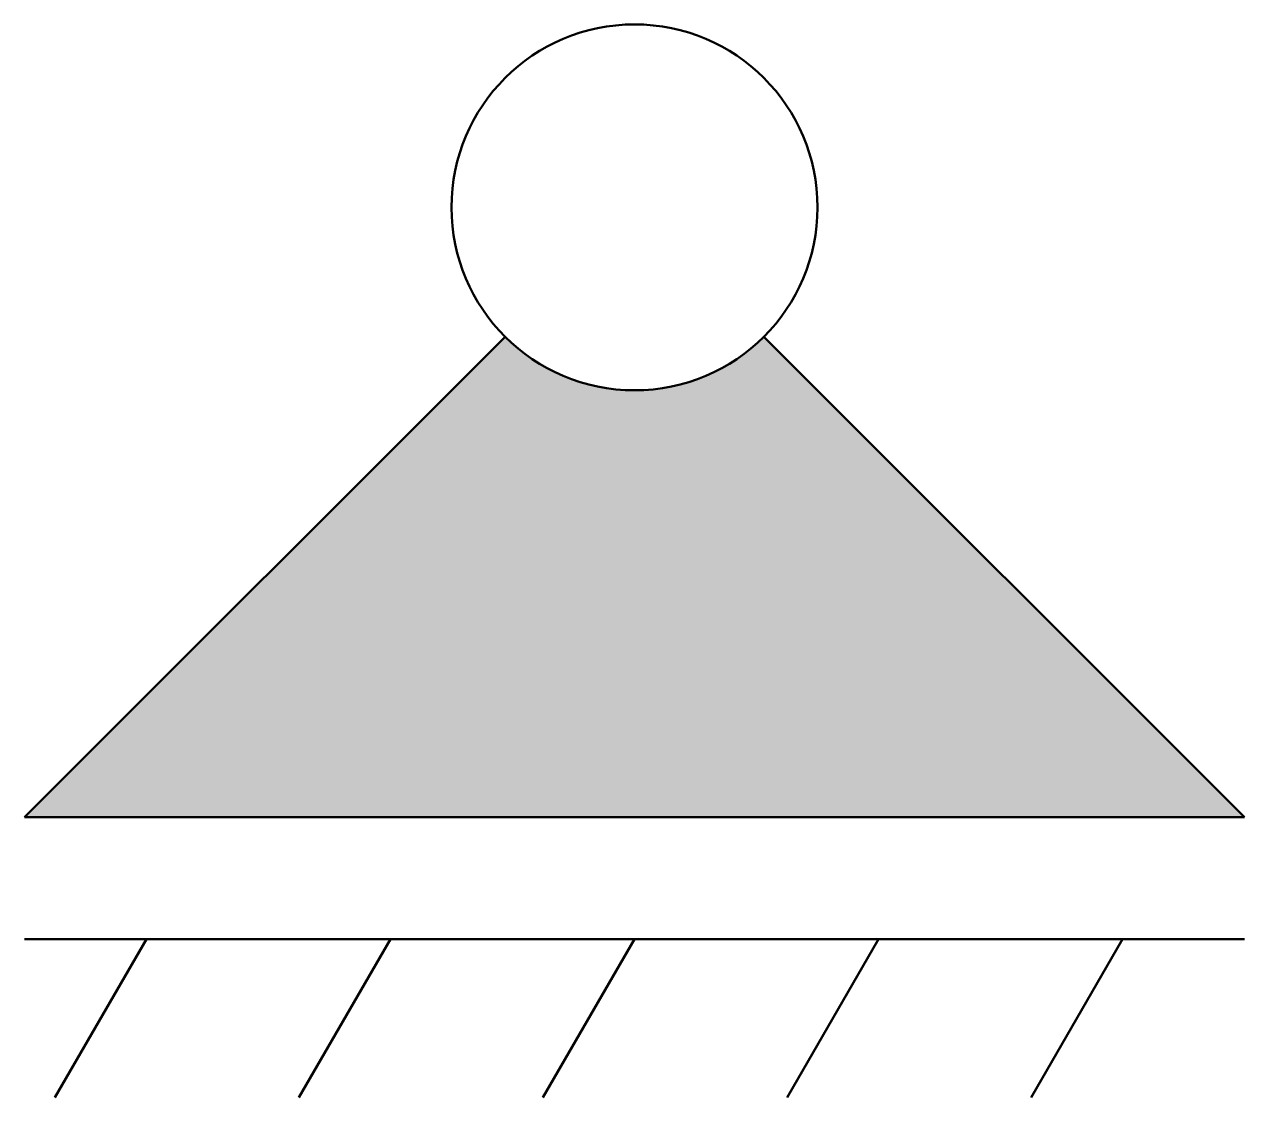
# Model space of a CAD drawing. Header units: millimetres. Extents: x -10 to 10, y -14.6 to 3.
import ezdxf

# ---------------------------------------------------------------- set-up
doc = ezdxf.new("R2010")
doc.units = ezdxf.units.MM
doc.layers.add('AM_0', color=7, linetype='Continuous', lineweight=50)

msp = doc.modelspace()

# ---------------------------------------------------------------- hatches: boundary and pattern name
at = {"layer": 'AM_0'}
h = msp.add_hatch(color=256, dxfattribs=at)
h.dxf.hatch_style = 1
h.paths.add_polyline_path([(2.121, -2.121, -0.414214), (-2.121, -2.121), (-10, -10), (0, -10), (10, -10)])

# ---------------------------------------------------------------- linework, layer by layer
for p, q in [((-10, -10), (-2.121, -2.121)), ((10, -10), (2.121, -2.121)), ((0, -10), (-10, -10)), ((0, -10), (10, -10)), ((0, -12), (-10, -12)), ((-8, -12), (-9.5, -14.598)), ((-4, -12), (-5.5, -14.598)), ((0, -12), (-1.5, -14.598)), ((0, -12), (10, -12)), ((4, -12), (2.5, -14.598)), ((8, -12), (6.5, -14.598))]:
    msp.add_line(p, q, dxfattribs=at)
msp.add_circle((0, 0), 3, dxfattribs=at)

doc.saveas('drawing.dxf')
